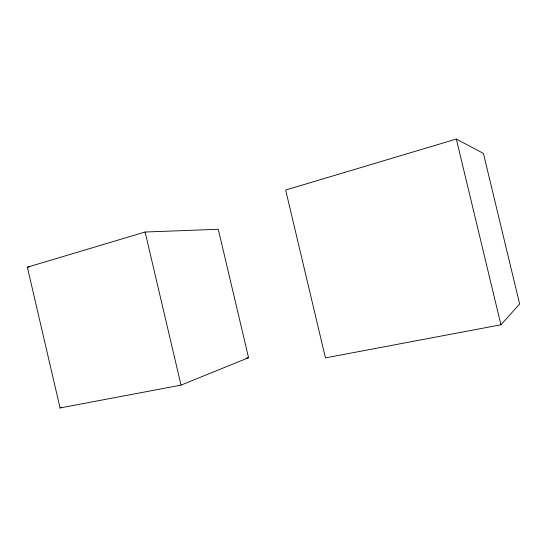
<?xml version="1.0" encoding="UTF-8"?>
<svg xmlns="http://www.w3.org/2000/svg" width="547" height="547" viewBox="0 0 547 547"><rect width="100%" height="100%" fill="white"/><g stroke="black" fill="none" stroke-linecap="round" stroke-linejoin="round"><path stroke-width="0.82" d="M500.936 324.788L519.65 304.002L483.418 153.413L456.321 139.054L285.657 190.035L325.458 357.888L500.936 324.788L456.321 139.054M181.023 385.129L248.564 357.697L218.28 229.289L145.105 232.017L27.35 267.196L60.067 407.946L181.023 385.129L145.105 232.017M60.067 407.946L61.674 407.371M246.068 358.196L248.564 357.697M27.35 267.196L29.046 267.039"/></g></svg>
